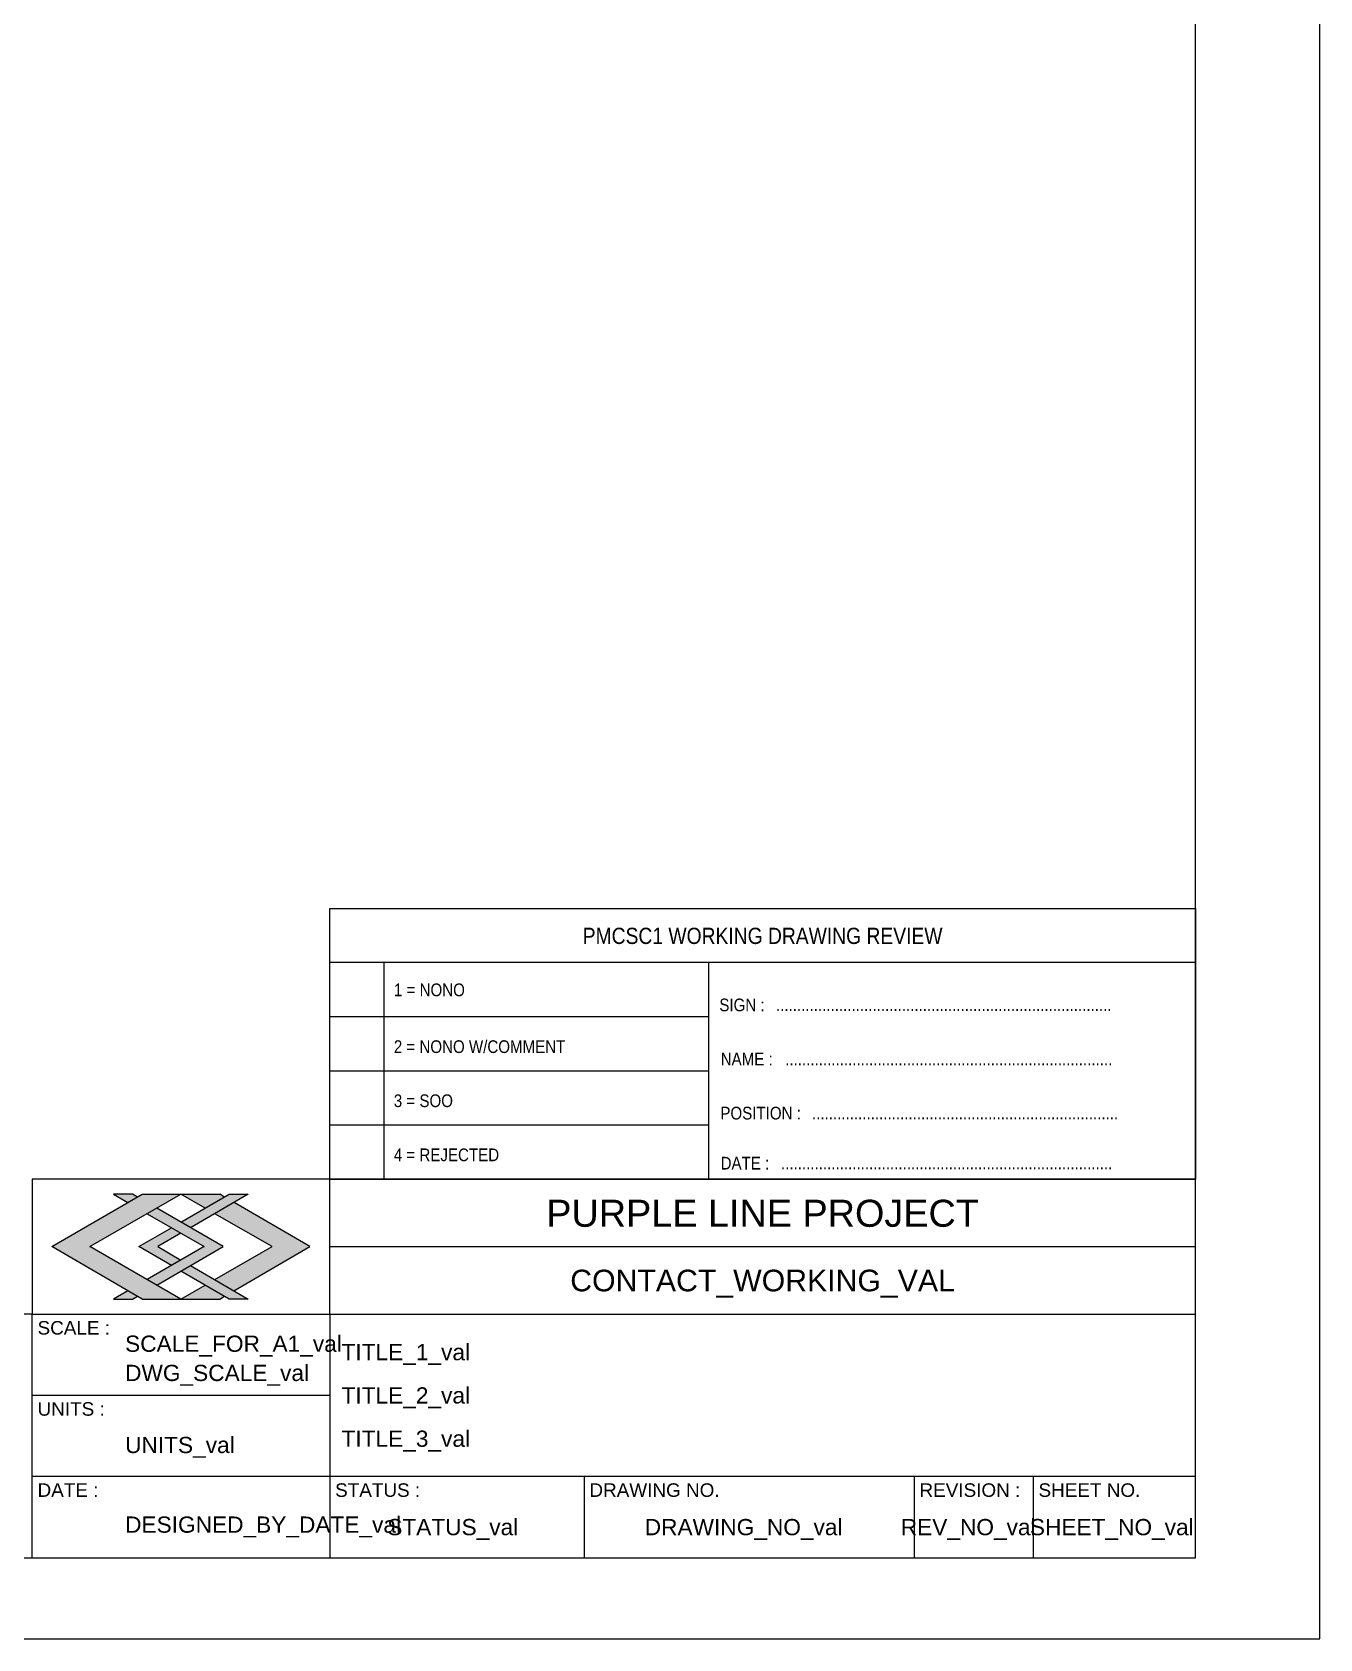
# Model space of a CAD drawing. Header units: millimetres. Extents: x 0 to 420, y 0 to 297.
# Drawn here: x 301.5 to 420.5, y 0 to 148.5 of the extents above; entities that cross this region are included whole.
import ezdxf
from ezdxf.enums import TextEntityAlignment as Align

# ---------------------------------------------------------------- set-up
doc = ezdxf.new("R2010")
doc.units = ezdxf.units.MM
for name, color, linetype in [('CVA-C2-P-PP00-TBKA1 (WD)$0$CVA-E2-P-OR00-TBKA1D$0$CVA-E2-P-OR00-TBKA1$0$CVT010-FRAME-LINE_10', 10, 'Continuous'), ('CVA-C2-P-PP00-TBKA1 (WD)$0$CVA-E2-P-OR00-TBKA1D$0$CVA-E2-P-OR00-TBKA1$0$CVT010-FRAME-LINE_2', 2, 'Continuous'), ('CVA-C2-P-PP00-TBKA1 (WD)$0$CVA-E2-P-OR00-TBKA1D$0$CVA-E2-P-OR00-TBKA1$0$CVT010-FRAME-LINE_3', 3, 'Continuous'), ('CVA-C2-P-PP00-TBKA1 (WD)$0$CVA-E2-P-OR00-TBKA1D$0$CVA-E2-P-OR00-TBKA1$0$CVT010-FRAME-LINE_7', 7, 'Continuous'), ('CVA-C2-P-PP00-TBKA1 (WD)$0$CVA-E2-P-OR00-TBKA1D$0$CVA-E2-P-OR00-TBKA1$0$CVT010-FRAME-LOGO', 7, 'Continuous'), ('CVA-C2-P-PP00-TBKA1 (WD)$0$CVA-E2-P-OR00-TBKA1D$0$CVA-E2-P-OR00-TBKA1$0$CVT010-FRAME-TEXT_8', 8, 'Continuous'), ('CVA-C2-P-PP00-TBKA1 (WD)$0$CVT010-FRAME-LINE_3', 3, 'Continuous'), ('CVA-C2-P-PP00-TBKA1 (WD)$0$FRAME', 6, 'Continuous'), ('CVA010-FRAME-TEXT_3', 3, 'Continuous')]:
    doc.layers.add(name, color=color, linetype=linetype)
doc.styles.add('Arial_2', font='arial.ttf', dxfattribs={"height": 3})
doc.styles.add('CVA-C2-P-PP00-TBKA1 (WD)$0$CordiaSHX', font='arial.ttf', dxfattribs={"width": 0.85})
doc.styles.add('CVA-C2-P-PP00-TBKA1 (WD)$0$CVA-E2-P-OR00-TBKA1D$0$Arial', font='arial.ttf')

# ---------------------------------------------------------------- blocks, each defined once
blk = doc.blocks.new('CVA-C2-P-PP00-TBKA1 (WD)$0$CVA-C2-P-OR00-TBKA1-WD')
at = {"layer": 'CVA-C2-P-PP00-TBKA1 (WD)$0$CVA-E2-P-OR00-TBKA1D$0$CVA-E2-P-OR00-TBKA1$0$CVT010-FRAME-LINE_10'}
blk.add_lwpolyline([(43, 15), (818, 15), (818, 579), (43, 579)], close=True, dxfattribs=at)
at = {"layer": 'CVA-C2-P-PP00-TBKA1 (WD)$0$CVA-E2-P-OR00-TBKA1D$0$CVA-E2-P-OR00-TBKA1$0$CVT010-FRAME-LINE_3'}
for p, q in [((658, 72.5), (818, 72.5)), ((603, 15), (603, 60)), ((658, 60), (658, 15)), ((658, 45), (603, 45)), ((658, 30), (603, 30)), ((818, 30), (603, 30)), ((705, 30), (705, 15)), ((766, 30), (766, 15)), ((788, 30), (788, 15))]:
    blk.add_line(p, q, dxfattribs=at)
at = {"layer": 'CVA-C2-P-PP00-TBKA1 (WD)$0$CVA-E2-P-OR00-TBKA1D$0$CVA-E2-P-OR00-TBKA1$0$CVT010-FRAME-LINE_7'}
for p, q in [((658, 60), (658, 85)), ((658, 85), (818, 85)), ((603, 60), (658, 60)), ((658, 60), (818, 60))]:
    blk.add_line(p, q, dxfattribs=at)
for points in [[(658, 85), (603, 85), (603, 60), (43, 60)], [(658, 85), (603, 85)]]:
    blk.add_lwpolyline(points, dxfattribs=at)
at = {"layer": 'CVA-C2-P-PP00-TBKA1 (WD)$0$CVA-E2-P-OR00-TBKA1D$0$CVA-E2-P-OR00-TBKA1$0$CVT010-FRAME-LOGO', "color": 1}
for p, q in [((630.5, 82.18), (637.68, 82.18)), ((630.5, 62.82), (637.68, 62.82)), ((630.5, 62.82), (637.67, 62.82))]:
    blk.add_line(p, q, dxfattribs=at)
at = {"layer": 'CVA-C2-P-PP00-TBKA1 (WD)$0$CVA-E2-P-OR00-TBKA1D$0$CVA-E2-P-OR00-TBKA1$0$CVT010-FRAME-LOGO', "color": 5}
for points in [[(623.33, 62.82), (606.65, 72.5), (623.32, 82.18)], [(630.5, 62.82), (613.65, 72.5), (630.5, 82.18)], [(623.32, 82.18), (630.5, 82.18)], [(630.5, 77.01), (639.43, 82.18), (642.95, 82.18), (632.26, 75.99)], [(628.74, 69.01), (622.71, 72.5), (628.74, 75.99)], [(630.5, 74.97), (626.23, 72.5), (630.5, 70.03)], [(632.26, 69.01), (642.95, 62.82)], [(639.43, 62.82), (630.5, 67.99)], [(623.33, 62.82), (630.5, 62.82)], [(642.95, 62.82), (639.43, 62.82)]]:
    blk.add_lwpolyline(points, dxfattribs=at)
at = {"layer": 'CVA-C2-P-PP00-TBKA1 (WD)$0$CVA-E2-P-OR00-TBKA1D$0$CVA-E2-P-OR00-TBKA1$0$CVT010-FRAME-LOGO', "color": 1}
for points in [[(622.45, 81.67), (621.57, 82.18), (618.05, 82.18), (620.69, 80.65)], [(634.98, 79.61), (630.5, 82.18)], [(638.55, 81.67), (637.68, 82.18)], [(640.3, 64.35), (654.35, 72.5), (640.31, 80.65)], [(624.25, 78.59), (634.77, 72.5), (624.25, 66.41)], [(626.02, 65.39), (638.29, 72.5), (626.02, 79.61)], [(636.75, 66.41), (647.35, 72.5), (636.75, 78.59)], [(630.5, 62.82), (634.98, 65.39)], [(620.7, 64.35), (618.05, 62.82)], [(618.05, 62.82), (621.57, 62.82)], [(621.57, 62.82), (622.45, 63.33)], [(637.67, 62.82), (638.55, 63.33)]]:
    blk.add_lwpolyline(points, dxfattribs=at)
at = {"layer": 'CVA-C2-P-PP00-TBKA1 (WD)$0$CVA-E2-P-OR00-TBKA1D$0$CVA-E2-P-OR00-TBKA1$0$CVT010-FRAME-LOGO', "color": 5}
for points in [[(606.65, 72.5), (613.65, 72.5), (623.32, 82.18), (630.5, 82.18)], [(630.5, 77.01), (632.26, 75.99), (639.43, 82.18), (642.95, 82.18)], [(622.71, 72.5), (626.23, 72.5), (628.74, 75.99), (630.5, 74.97)], [(606.65, 72.5), (613.65, 72.5), (623.32, 62.82), (630.5, 62.82)], [(622.71, 72.5), (626.23, 72.5), (628.74, 69.01), (630.5, 70.03)], [(630.5, 67.99), (632.26, 69.01), (639.43, 62.82), (642.95, 62.82)]]:
    blk.add_solid(points, dxfattribs=at)
at = {"layer": 'CVA-C2-P-PP00-TBKA1 (WD)$0$CVA-E2-P-OR00-TBKA1D$0$CVA-E2-P-OR00-TBKA1$0$CVT010-FRAME-LOGO', "color": 1}
for points in [[(620.69, 80.65), (622.45, 81.67), (618.05, 82.18), (621.57, 82.18)], [(634.98, 79.61), (638.55, 81.67), (630.5, 82.18), (637.68, 82.18)], [(647.35, 72.5), (654.35, 72.5), (636.75, 78.59), (640.31, 80.65)], [(638.29, 72.5), (634.77, 72.5), (626.02, 79.61), (624.25, 78.59)], [(638.29, 72.5), (634.77, 72.5), (626.02, 65.39), (624.25, 66.41)], [(647.35, 72.5), (654.35, 72.5), (636.75, 66.41), (640.31, 64.35)], [(634.98, 65.39), (638.55, 63.33), (630.5, 62.82), (637.68, 62.82)], [(620.69, 64.35), (622.45, 63.33), (618.05, 62.82), (621.57, 62.82)]]:
    blk.add_solid(points, dxfattribs=at)
at = {"layer": 'CVA-C2-P-PP00-TBKA1 (WD)$0$CVT010-FRAME-LINE_3'}
blk.add_line((658, 85), (658, 85), dxfattribs=at)
at = {"layer": 'CVA-C2-P-PP00-TBKA1 (WD)$0$FRAME'}
for p, q in [((818, 125), (658, 125)), ((728, 125), (728, 85))]:
    blk.add_line(p, q, dxfattribs=at)
at = {"layer": 'CVA-C2-P-PP00-TBKA1 (WD)$0$FRAME', "color": 2}
for p, q in [((668, 125), (668, 85)), ((728, 115), (658, 115)), ((658, 105), (728, 105)), ((658, 95), (728, 95))]:
    blk.add_line(p, q, dxfattribs=at)
at = {"layer": 'CVA-C2-P-PP00-TBKA1 (WD)$0$FRAME'}
blk.add_lwpolyline([(658, 135), (818, 135), (818, 85), (658, 85)], close=True, dxfattribs=at)
at = {"layer": 'Defpoints'}
blk.add_lwpolyline([(0, 594), (0, 0), (841, 0), (841, 594)], close=True, dxfattribs=at)
at = {"layer": 'CVA-C2-P-PP00-TBKA1 (WD)$0$CVA-E2-P-OR00-TBKA1D$0$CVA-E2-P-OR00-TBKA1$0$CVT010-FRAME-LINE_2', "style": 'CVA-C2-P-PP00-TBKA1 (WD)$0$CVA-E2-P-OR00-TBKA1D$0$Arial'}
for s, p in [('SCALE :', (604, 57.5)), ('UNITS :', (604, 42.5)), ('DATE :', (604, 27.5)), ('STATUS :', (659, 27.5)), ('DRAWING NO.', (706, 27.5)), ('REVISION :', (767, 27.5)), ('SHEET NO.', (789, 27.5))]:
    blk.add_text(s, height=2.5, rotation=0, dxfattribs=at).set_placement(p, align=Align.MIDDLE_LEFT)
at = {"layer": 'CVA-C2-P-PP00-TBKA1 (WD)$0$CVA-E2-P-OR00-TBKA1D$0$CVA-E2-P-OR00-TBKA1$0$CVT010-FRAME-TEXT_8', "color": 7, "style": 'CVA-C2-P-PP00-TBKA1 (WD)$0$CVA-E2-P-OR00-TBKA1D$0$Arial'}
blk.add_text('PURPLE LINE PROJECT', height=5, dxfattribs=at).set_placement((738, 78.67), align=Align.MIDDLE_CENTER)
at = {"layer": 'CVA-C2-P-PP00-TBKA1 (WD)$0$FRAME', "color": 3, "style": 'CVA-C2-P-PP00-TBKA1 (WD)$0$CordiaSHX', "width": 0.85}
for s, height, p in [('PMCSC1 WORKING DRAWING REVIEW', 3, (738.01, 129.95)), ('SIGN :', 2.35, (734.19, 117.18)), ('NAME :', 2.35, (735.07, 107.18)), ('POSITION :', 2.35, (737.64, 97.18)), ('DATE :', 2.35, (734.74, 87.93))]:
    blk.add_text(s, height=height, rotation=0, dxfattribs=at).set_placement(p, align=Align.MIDDLE_CENTER)
for s, p in [('1 = NONO', (669.88, 119.97)), ('2 = NONO W/COMMENT', (669.85, 109.47)), ('3 = SOO', (669.85, 99.47)), ('4 = REJECTED', (669.85, 89.47))]:
    blk.add_text(s, height=2.35, rotation=0, dxfattribs=at).set_placement(p, align=Align.MIDDLE_LEFT)
for s, p in [('................................................................................', (740.48, 116.04)), ('..............................................................................', (742.18, 106.04)), ('.........................................................................', (747.13, 96.04)), ('...............................................................................', (741.4, 86.78))]:
    blk.add_text(s, height=2.35, rotation=0, dxfattribs=at).set_placement(p)
blk = doc.blocks.new('CVA-C2-P-PP00-TBKA1 (WD)')
at = {"color": 6}
blk.add_blockref('CVA-C2-P-PP00-TBKA1 (WD)$0$CVA-C2-P-OR00-TBKA1-WD', (0, 0), dxfattribs=at)

msp = doc.modelspace()

# ---------------------------------------------------------------- block references
at = {"xscale": 0.5, "yscale": 0.5, "zscale": 0.5}
msp.add_blockref('CVA-C2-P-PP00-TBKA1 (WD)', (0, 0), dxfattribs=at)

# ---------------------------------------------------------------- texts
at = {"layer": 'CVA-C2-P-PP00-TBKA1 (WD)$0$CVA-E2-P-OR00-TBKA1D$0$CVA-E2-P-OR00-TBKA1$0$CVT010-FRAME-TEXT_8', "color": 7, "style": 'CVA-C2-P-PP00-TBKA1 (WD)$0$CVA-E2-P-OR00-TBKA1D$0$Arial'}
msp.add_attdef('CONTACT_WORKING_VAL', text='', height=2, dxfattribs=at).set_placement((369, 33.12), align=Align.MIDDLE_CENTER)
at = {"layer": 'CVA010-FRAME-TEXT_3', "style": 'Arial_2'}
for tag, text, p in [('SCALE_FOR_A1_val', 'SCALE_FOR_A1', (310.09, 27.28)), ('TITLE_1_val', 'TITLE-1', (330.09, 26.5)), ('DWG_SCALE_val', 'SCALE_FOR_A3', (310.09, 24.58)), ('TITLE_2_val', 'TITLE-2', (330.09, 22.5)), ('TITLE_3_val', 'TITLE-3', (330.09, 18.5)), ('UNITS_val', 'mm.', (310.09, 17.92)), ('DESIGNED_BY_DATE_val', '17-02-11', (310.09, 10.56))]:
    msp.add_attdef(tag, text=text, height=1.5, dxfattribs=at).set_placement(p, align=Align.MIDDLE_LEFT)
for tag, text, p in [('STATUS_val', 'STATUS', (340.37, 10.33)), ('DRAWING_NO_val', '1/XX/XXX', (367.25, 10.33)), ('REV_NO_val', 'REV.', (388, 10.33)), ('SHEET_NO_val', 'SHEET_NO', (401.27, 10.33))]:
    msp.add_attdef(tag, text=text, height=1.5, dxfattribs=at).set_placement(p, align=Align.MIDDLE_CENTER)

doc.saveas('drawing.dxf')
